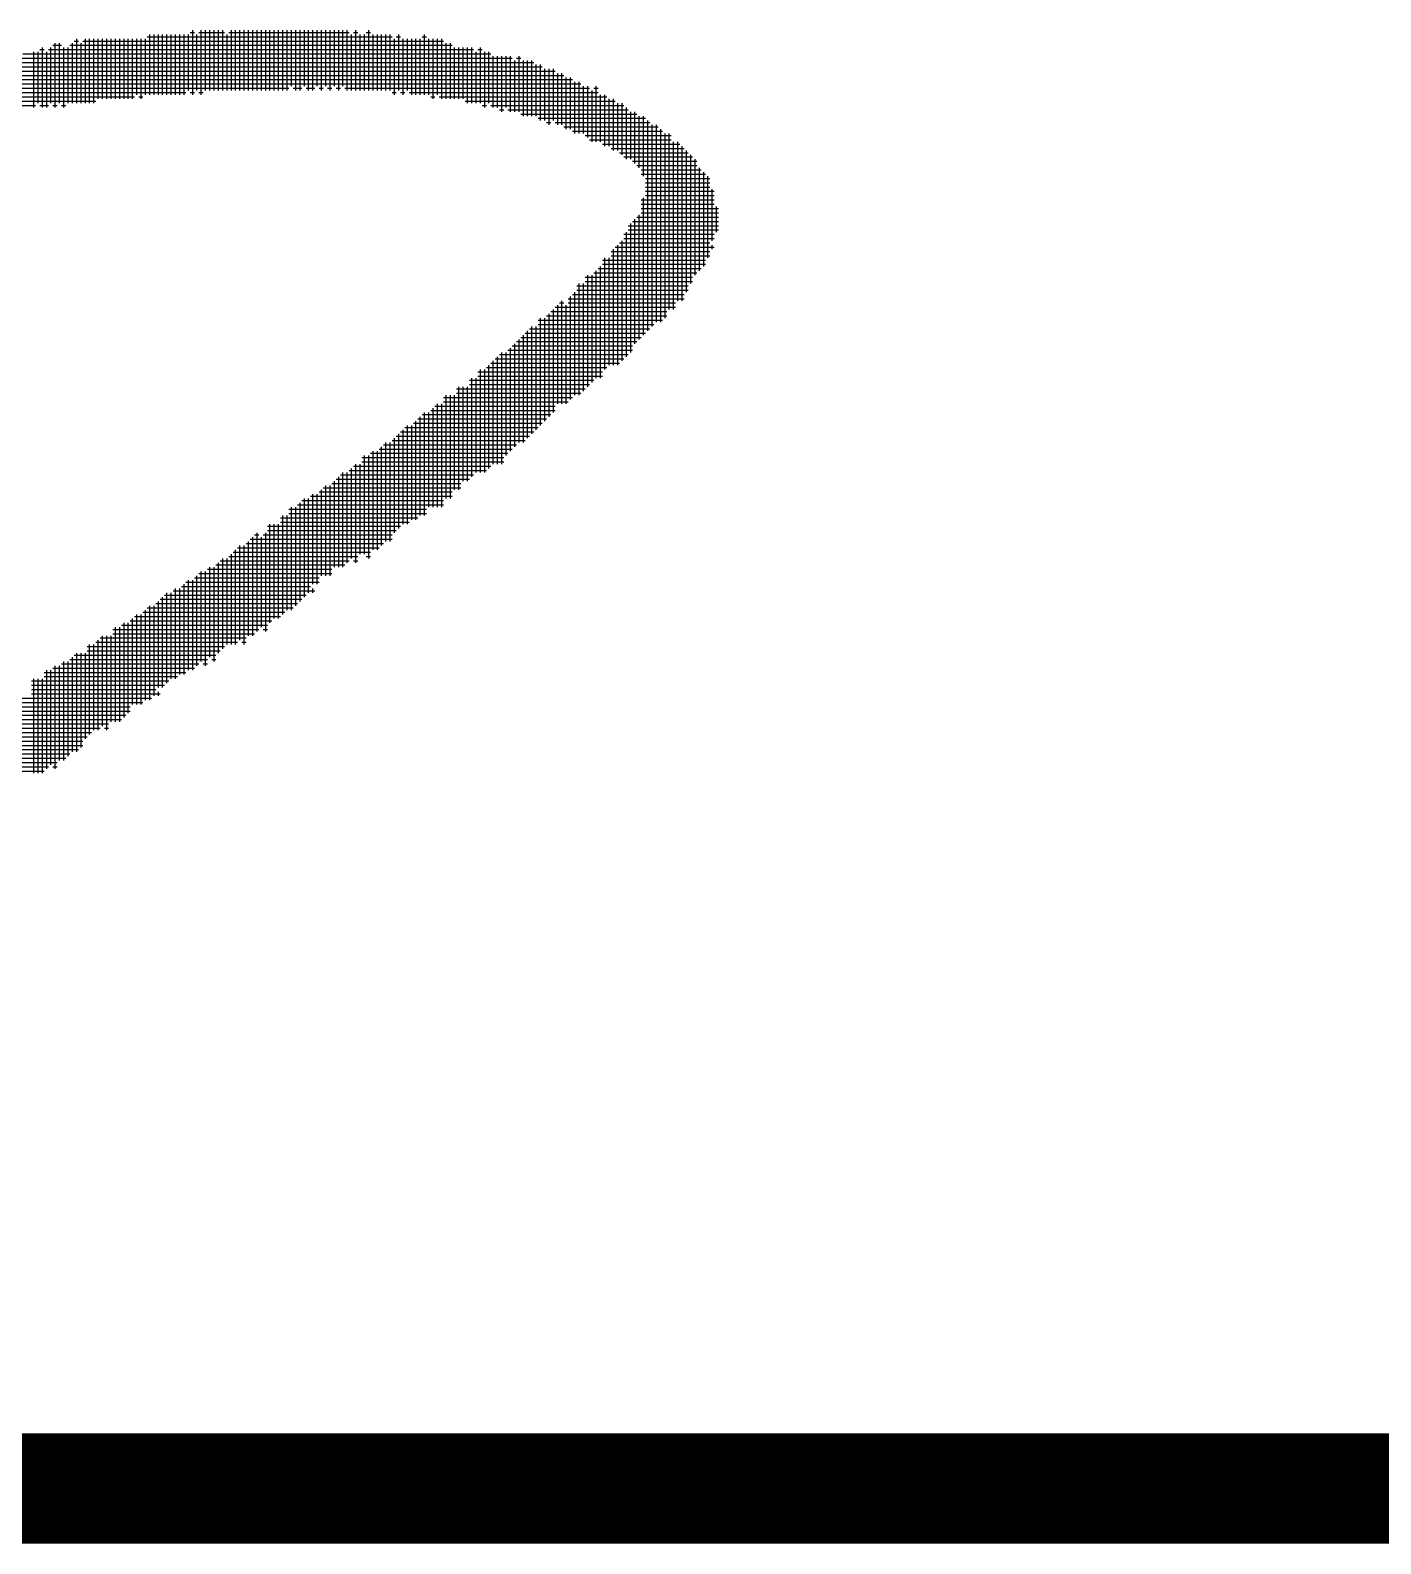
# Model space of a CAD drawing. Header units: feet. Extents: x 778950 to 1031250, y -253464 to -75264.
# Drawn here: x 951199 to 951933, y -245694 to -244871 of the extents above; entities that cross this region are included whole.
import ezdxf
from ezdxf.enums import TextEntityAlignment as Align

# ---------------------------------------------------------------- set-up
doc = ezdxf.new("R2010")
doc.units = ezdxf.units.FT
doc.header["$LTSCALE"] = 3000
doc.header["$MEASUREMENT"] = 0
for name, color, linetype in [('CX-BORD-LIN1', 4, 'CONTINUOUS'), ('CX-BORD-LIN2', 3, 'CONTINUOUS'), ('CX-BORD-TEX2', 7, 'CONTINUOUS'), ('CX-BORD-TEX3', 6, 'CONTINUOUS'), ('CX-MISC', 2, 'CONTINUOUS')]:
    doc.layers.add(name, color=color, linetype=linetype)
doc.styles.add('TB_TEXT', font='')
doc.styles.add('TB_WBTXT', font='')
doc.styles.add('TB_WMTXT', font='')
doc.styles.get('TB_TEXT').set_extended_font_data('Dotum')
doc.styles.get('TB_WBTXT').set_extended_font_data('Dotum')
doc.styles.get('TB_WMTXT').set_extended_font_data('Dotum')

# ---------------------------------------------------------------- blocks, each defined once
blk = doc.blocks.new('CXBLKA1-KHCA')
at = {"layer": 'CX-BORD-LIN1', "const_width": 0.2}
blk.add_lwpolyline([(558, 6), (270, 6)], dxfattribs=at)
at = {"layer": 'CX-BORD-LIN1', "style": 'TB_TEXT'}
for tag, p in [('TR_RCON5', (342.3033, 33)), ('TR_RCON4', (342.3033, 27)), ('TR_RCON3', (342.3033, 21)), ('TR_RCON2', (342.3033, 15)), ('TR_RCON1', (342.3033, 9))]:
    blk.add_attdef(tag, text='', height=3.5, dxfattribs=at).set_placement(p, align=Align.MIDDLE_LEFT)
for tag, height, p in [('TR_DGN5', 3.5, (451.1185, 33)), ('TR_CHK5', 3.5, (491.1185, 33)), ('TR_RDAT5', 3.5, (317.5, 33)), ('TR_APP5', 3.5, (531.1185, 33)), ('TR_RNUM5', 3, (285.1051, 32.6366)), ('TR_DGN4', 3.5, (451.1185, 27)), ('TR_CHK4', 3.5, (491.1185, 27)), ('TR_RDAT4', 3.5, (317.5, 27)), ('TR_APP4', 3.5, (531.1185, 27)), ('TR_RNUM4', 3, (285.1051, 26.6366)), ('TR_RDAT3', 3.5, (317.5, 21)), ('TR_DGN3', 3.5, (451.1185, 21)), ('TR_CHK3', 3.5, (491.1185, 21)), ('TR_APP3', 3.5, (531.1185, 21)), ('TR_RNUM3', 3, (285.1051, 20.6366)), ('TR_RDAT2', 3.5, (317.5, 15)), ('TR_DGN2', 3.5, (451.1185, 15)), ('TR_CHK2', 3.5, (491.1185, 15)), ('TR_APP2', 3.5, (531.1185, 15)), ('TR_RNUM2', 3, (285.1051, 14.6366)), ('TR_DGN1', 3.5, (451.1185, 9)), ('TR_CHK1', 3.5, (491.1185, 9)), ('TR_RDAT1', 3.5, (317.5, 9)), ('TR_APP1', 3.5, (531.1185, 9)), ('TR_RNUM1', 3, (285.1051, 8.6366))]:
    blk.add_attdef(tag, text='', height=height, dxfattribs=at).set_placement(p, align=Align.MIDDLE_CENTER)
at = {"layer": 'CX-BORD-LIN2', "style": 'TB_TEXT'}
blk.add_attdef('TD_VERSION', text='', height=3, rotation=90, dxfattribs=at).set_placement((800.5, 48.0149), align=Align.MIDDLE_CENTER)
at = {"layer": 'CX-BORD-TEX2', "style": 'TB_WMTXT'}
for tag, height, p in [('TB_CNAME', 5, (15.3448, 531.8324)), ('TB_CSCOP', 4, (16.6346, 523.8324))]:
    blk.add_attdef(tag, text='', height=height, dxfattribs=at).set_placement(p, align=Align.BOTTOM_LEFT)
at = {"layer": 'CX-BORD-TEX2', "style": 'TB_WBTXT'}
for tag, height, p in [('TB_MTITIL', 10, (398, 533.3264)), ('TB_STITL', 7, (398, 518.3264))]:
    blk.add_attdef(tag, text='', height=height, dxfattribs=at).set_placement(p, align=Align.MIDDLE_CENTER)
at = {"layer": 'CX-BORD-TEX3', "style": 'TB_TEXT'}
for tag, height, p in [('TD_LNDST', 4.5, (215, 31.5)), ('TD_DSECT', 4.5, (605.5, 31.5)), ('TD_DDIST', 4.5, (654.5, 31.5)), ('TD_DNAME_TOP', 4.5, (755, 27.957)), ('TD_CSECT', 4.5, (605.5, 22.5)), ('TD_CDIST', 4.5, (654.5, 22.5)), ('TD_DNAME_MAIN', 4.5, (755, 21.4731)), ('TD_DNAME_BOT', 3, (755, 15.2489)), ('TD_HSCAL', 4.5, (620.8841, 13.7484)), ('TD_VSCAL', 4.5, (656.8615, 13.7484)), ('TD_CCOMP', 4.5, (215, 13.5927)), ('TD_CSTEP', 4.5, (250.744, 5.125)), ('TD_FIELD', 4.5, (180, 5.125)), ('TD_DWGNO', 4.5, (755, 5.0017)), ('TD_DWGCODE', 4.5, (637, 4.7908))]:
    blk.add_attdef(tag, text='', height=height, dxfattribs=at).set_placement(p, align=Align.MIDDLE_CENTER)
for tag, height, width, p in [('TD_DCOMP', 4.5, 0.95, (215, 22.5875)), ('TD_CNAME', 5, 0.78, (65, 7.5956))]:
    blk.add_attdef(tag, text='', height=height, dxfattribs=dict(at, width=width)).set_placement(p, align=Align.MIDDLE_CENTER)

msp = doc.modelspace()

# ---------------------------------------------------------------- linework, layer by layer
at = {"layer": 'CX-MISC'}
for p, q in [((951263.82, -244873.78), (951263.82, -244906.44)), ((951266.15, -244873.78), (951266.15, -244906.44)), ((951268.49, -244873.78), (951268.49, -244906.44)), ((951270.82, -244873.78), (951270.82, -244906.44)), ((951273.15, -244873.78), (951273.15, -244906.44)), ((951275.49, -244873.78), (951275.49, -244906.44)), ((951277.82, -244873.78), (951277.82, -244906.44)), ((951280.15, -244873.78), (951280.15, -244906.44)), ((951282.48, -244873.78), (951282.48, -244906.44)), ((951284.82, -244873.78), (951284.82, -244904.11)), ((951285.98, -244872.61), (951288.32, -244872.61)), ((951287.15, -244871.45), (951287.15, -244906.44)), ((951289.48, -244873.78), (951289.48, -244904.11)), ((951290.65, -244872.61), (951304.65, -244872.61)), ((951291.82, -244871.45), (951291.82, -244906.44)), ((951294.15, -244871.45), (951294.15, -244904.11)), ((951296.48, -244871.45), (951296.48, -244904.11)), ((951298.81, -244871.45), (951298.81, -244904.11)), ((951301.15, -244871.45), (951301.15, -244904.11)), ((951303.48, -244871.45), (951303.48, -244904.11)), ((951305.81, -244873.78), (951305.81, -244904.11)), ((951306.98, -244872.61), (951372.3, -244872.61)), ((951308.15, -244871.45), (951308.15, -244904.11)), ((951310.48, -244871.45), (951310.48, -244904.11)), ((951312.81, -244871.45), (951312.81, -244904.11)), ((951315.14, -244871.45), (951315.14, -244904.11)), ((951317.48, -244871.45), (951317.48, -244904.11)), ((951319.81, -244871.45), (951319.81, -244904.11)), ((951322.14, -244871.45), (951322.14, -244904.11)), ((951324.47, -244871.45), (951324.47, -244904.11)), ((951326.81, -244871.45), (951326.81, -244904.11)), ((951329.14, -244871.45), (951329.14, -244904.11)), ((951331.47, -244871.45), (951331.47, -244904.11)), ((951333.81, -244871.45), (951333.81, -244904.11)), ((951336.14, -244871.45), (951336.14, -244904.11)), ((951338.47, -244871.45), (951338.47, -244904.11)), ((951340.8, -244871.45), (951340.8, -244901.77)), ((951343.14, -244871.45), (951343.14, -244904.11)), ((951345.47, -244871.45), (951345.47, -244904.11)), ((951347.8, -244871.45), (951347.8, -244901.77)), ((951350.14, -244871.45), (951350.14, -244904.11)), ((951352.47, -244871.45), (951352.47, -244904.11)), ((951354.8, -244871.45), (951354.8, -244901.77)), ((951357.13, -244871.45), (951357.13, -244904.11)), ((951359.47, -244871.45), (951359.47, -244901.77)), ((951361.8, -244871.45), (951361.8, -244904.11)), ((951364.13, -244871.45), (951364.13, -244901.77)), ((951366.47, -244871.45), (951366.47, -244904.11)), ((951368.8, -244871.45), (951368.8, -244901.77)), ((951371.13, -244871.45), (951371.13, -244904.11)), ((951373.46, -244873.78), (951373.46, -244904.11)), ((951374.63, -244872.61), (951376.96, -244872.61)), ((951375.8, -244871.45), (951375.8, -244904.11)), ((951378.13, -244873.78), (951378.13, -244904.11)), ((951380.46, -244873.78), (951380.46, -244904.11)), ((951381.63, -244872.61), (951383.96, -244872.61)), ((951382.79, -244871.45), (951382.79, -244904.11)), ((951385.13, -244873.78), (951385.13, -244904.11)), ((951387.46, -244873.78), (951387.46, -244904.11)), ((951389.79, -244873.78), (951389.79, -244904.11)), ((951392.13, -244873.78), (951392.13, -244904.11)), ((951394.46, -244873.78), (951394.46, -244904.11)), ((951399.12, -244873.78), (951399.12, -244904.11)), ((951413.12, -244873.78), (951413.12, -244906.44)), ((951204.34, -244881.94), (951206.67, -244881.94)), ((951205.5, -244880.78), (951205.5, -244913.44)), ((951209, -244881.94), (951439.95, -244881.94)), ((951210.17, -244880.78), (951210.17, -244911.1)), ((951211.33, -244879.61), (951216, -244879.61)), ((951212.5, -244878.45), (951212.5, -244913.44)), ((951214.83, -244878.45), (951214.83, -244911.1)), ((951217.17, -244880.78), (951217.17, -244913.44)), ((951219.5, -244880.78), (951219.5, -244911.1)), ((951220.67, -244879.61), (951428.28, -244879.61)), ((951221.83, -244878.45), (951221.83, -244911.1)), ((951223, -244877.28), (951225.33, -244877.28)), ((951224.16, -244876.11), (951224.16, -244911.1)), ((951226.5, -244878.45), (951226.5, -244911.1)), ((951227.66, -244877.28), (951423.62, -244877.28)), ((951228.83, -244876.11), (951228.83, -244911.1)), ((951231.16, -244876.11), (951231.16, -244911.1)), ((951233.5, -244876.11), (951233.5, -244911.1)), ((951235.83, -244876.11), (951235.83, -244908.77)), ((951238.16, -244876.11), (951238.16, -244908.77)), ((951240.49, -244876.11), (951240.49, -244908.77)), ((951242.83, -244876.11), (951242.83, -244908.77)), ((951245.16, -244876.11), (951245.16, -244908.77)), ((951247.49, -244876.11), (951247.49, -244908.77)), ((951249.83, -244876.11), (951249.83, -244908.77)), ((951252.16, -244876.11), (951252.16, -244908.77)), ((951254.49, -244876.11), (951254.49, -244908.77)), ((951256.82, -244876.11), (951256.82, -244906.44)), ((951259.16, -244876.11), (951259.16, -244908.77)), ((951261.49, -244876.11), (951261.49, -244906.44)), ((951262.66, -244874.95), (951395.63, -244874.95)), ((951396.79, -244876.11), (951396.79, -244906.44)), ((951397.96, -244874.95), (951400.29, -244874.95)), ((951401.46, -244876.11), (951401.46, -244906.44)), ((951403.79, -244876.11), (951403.79, -244904.11)), ((951406.12, -244876.11), (951406.12, -244906.44)), ((951408.46, -244876.11), (951408.46, -244906.44)), ((951410.79, -244876.11), (951410.79, -244906.44)), ((951411.95, -244874.95), (951414.29, -244874.95)), ((951415.45, -244876.11), (951415.45, -244906.44)), ((951417.79, -244876.11), (951417.79, -244908.77)), ((951420.12, -244876.11), (951420.12, -244906.44)), ((951422.45, -244876.11), (951422.45, -244908.77)), ((951424.79, -244878.45), (951424.79, -244908.77)), ((951427.12, -244878.45), (951427.12, -244908.77)), ((951429.45, -244880.78), (951429.45, -244908.77)), ((951431.78, -244880.78), (951431.78, -244908.77)), ((951434.12, -244880.78), (951434.12, -244908.77)), ((951436.45, -244880.78), (951436.45, -244911.1)), ((951438.78, -244880.78), (951438.78, -244911.1)), ((951442.28, -244881.94), (951444.61, -244881.94)), ((951443.45, -244880.78), (951443.45, -244911.1)), ((951143.68, -244888.94), (951472.61, -244888.94)), ((951157.68, -244886.61), (951460.94, -244886.61)), ((951195, -244884.28), (951449.28, -244884.28)), ((951200.84, -244883.11), (951200.84, -244913.44)), ((951203.17, -244883.11), (951203.17, -244911.1)), ((951207.83, -244883.11), (951207.83, -244913.44)), ((951441.11, -244883.11), (951441.11, -244911.1)), ((951445.78, -244883.11), (951445.78, -244913.44)), ((951448.11, -244883.11), (951448.11, -244911.1)), ((951450.45, -244885.44), (951450.45, -244913.44)), ((951452.78, -244885.44), (951452.78, -244913.44)), ((951455.11, -244885.44), (951455.11, -244915.77)), ((951457.44, -244885.44), (951457.44, -244913.44)), ((951459.78, -244885.44), (951459.78, -244915.77)), ((951462.11, -244887.78), (951462.11, -244915.77)), ((951463.28, -244886.61), (951465.61, -244886.61)), ((951464.44, -244885.44), (951464.44, -244915.77)), ((951466.78, -244887.78), (951466.78, -244918.1)), ((951469.11, -244887.78), (951469.11, -244918.1)), ((951471.44, -244887.78), (951471.44, -244918.1)), ((951473.77, -244890.11), (951473.77, -244918.1)), ((951476.11, -244890.11), (951476.11, -244920.44)), ((951099.36, -244898.27), (951493.6, -244898.27)), ((951106.36, -244895.94), (951488.94, -244895.94)), ((951115.69, -244893.61), (951484.27, -244893.61)), ((951132.02, -244891.28), (951477.27, -244891.28)), ((951478.44, -244892.44), (951478.44, -244920.44)), ((951480.77, -244892.44), (951480.77, -244922.77)), ((951483.11, -244892.44), (951483.11, -244920.44)), ((951485.44, -244894.77), (951485.44, -244922.77)), ((951487.77, -244894.77), (951487.77, -244922.77)), ((951490.1, -244897.11), (951490.1, -244925.1)), ((951492.44, -244897.11), (951492.44, -244925.1)), ((951071.37, -244902.94), (951339.64, -244902.94)), ((951071.37, -244905.27), (951283.65, -244905.27)), ((951080.7, -244900.61), (951498.27, -244900.61)), ((951285.98, -244905.27), (951288.32, -244905.27)), ((951290.65, -244905.27), (951292.98, -244905.27)), ((951341.97, -244902.94), (951346.64, -244902.94)), ((951348.97, -244902.94), (951353.63, -244902.94)), ((951355.97, -244902.94), (951358.3, -244902.94)), ((951360.63, -244902.94), (951362.97, -244902.94)), ((951365.3, -244902.94), (951367.63, -244902.94)), ((951369.96, -244902.94), (951502.93, -244902.94)), ((951395.63, -244905.27), (951397.96, -244905.27)), ((951400.29, -244905.27), (951402.62, -244905.27)), ((951404.96, -244905.27), (951507.6, -244905.27)), ((951494.77, -244899.44), (951494.77, -244927.43)), ((951497.1, -244899.44), (951497.1, -244927.43)), ((951499.43, -244901.77), (951499.43, -244927.43)), ((951501.77, -244901.77), (951501.77, -244929.77)), ((951504.1, -244904.11), (951504.1, -244932.1)), ((951505.27, -244902.94), (951507.6, -244902.94)), ((951506.43, -244901.77), (951506.43, -244932.1)), ((951508.77, -244906.44), (951508.77, -244932.1)), ((951511.1, -244906.44), (951511.1, -244934.43)), ((951034.04, -244912.27), (951202, -244912.27)), ((951045.71, -244909.94), (951234.66, -244909.94)), ((951059.7, -244907.61), (951255.66, -244907.61)), ((951204.34, -244912.27), (951209, -244912.27)), ((951211.33, -244912.27), (951213.67, -244912.27)), ((951216, -244912.27), (951218.33, -244912.27)), ((951257.99, -244907.61), (951260.32, -244907.61)), ((951416.62, -244907.61), (951418.95, -244907.61)), ((951421.29, -244907.61), (951512.27, -244907.61)), ((951435.28, -244909.94), (951516.93, -244909.94)), ((951444.61, -244912.27), (951446.95, -244912.27)), ((951449.28, -244912.27), (951521.6, -244912.27)), ((951453.95, -244914.6), (951456.28, -244914.6)), ((951458.61, -244914.6), (951523.93, -244914.6)), ((951513.43, -244908.77), (951513.43, -244934.43)), ((951515.76, -244908.77), (951515.76, -244936.77)), ((951518.1, -244911.1), (951518.1, -244936.77)), ((951520.43, -244911.1), (951520.43, -244939.1)), ((951522.76, -244913.44), (951522.76, -244941.43)), ((951465.61, -244916.94), (951528.59, -244916.94)), ((951474.94, -244919.27), (951533.26, -244919.27)), ((951479.61, -244921.6), (951481.94, -244921.6)), ((951484.27, -244921.6), (951535.59, -244921.6)), ((951525.1, -244915.77), (951525.1, -244941.43)), ((951527.43, -244915.77), (951527.43, -244943.76)), ((951529.76, -244918.1), (951529.76, -244946.1)), ((951532.09, -244918.1), (951532.09, -244950.76)), ((951534.43, -244920.44), (951534.43, -245034.74)), ((951536.76, -244922.77), (951536.76, -245032.41)), ((951539.09, -244922.77), (951539.09, -245030.08)), ((951488.94, -244923.93), (951540.26, -244923.93)), ((951493.6, -244926.27), (951542.59, -244926.27)), ((951500.6, -244928.6), (951547.26, -244928.6)), ((951502.93, -244930.93), (951547.26, -244930.93)), ((951541.43, -244925.1), (951541.43, -245030.08)), ((951543.76, -244927.43), (951543.76, -245027.74)), ((951546.09, -244927.43), (951546.09, -245023.08)), ((951509.93, -244933.27), (951551.92, -244933.27)), ((951514.6, -244935.6), (951554.26, -244935.6)), ((951519.26, -244937.93), (951556.59, -244937.93)), ((951548.42, -244932.1), (951548.42, -245023.08)), ((951550.76, -244932.1), (951550.76, -245018.41)), ((951553.09, -244934.43), (951553.09, -245018.41)), ((951555.42, -244936.77), (951555.42, -245013.75)), ((951557.75, -244939.1), (951557.75, -245009.08)), ((951521.6, -244940.26), (951558.92, -244940.26)), ((951526.26, -244942.6), (951561.25, -244942.6)), ((951528.59, -244944.93), (951561.25, -244944.93)), ((951530.93, -244947.26), (951563.59, -244947.26)), ((951560.09, -244941.43), (951560.09, -245004.42)), ((951562.42, -244946.1), (951562.42, -245002.08)), ((951530.93, -244949.6), (951565.92, -244949.6)), ((951533.26, -244951.93), (951568.25, -244951.93)), ((951533.26, -244954.26), (951568.25, -244954.26)), ((951564.75, -244948.43), (951564.75, -244999.75)), ((951567.09, -244950.76), (951567.09, -244995.09)), ((951530.93, -244963.59), (951570.59, -244963.59)), ((951532.09, -244962.43), (951532.09, -245037.08)), ((951533.26, -244956.59), (951568.25, -244956.59)), ((951533.26, -244958.93), (951570.59, -244958.93)), ((951533.26, -244961.26), (951570.59, -244961.26)), ((951569.42, -244957.76), (951569.42, -244985.75)), ((951529.76, -244971.76), (951529.76, -245039.41)), ((951530.93, -244965.93), (951570.59, -244965.93)), ((951530.93, -244968.26), (951572.92, -244968.26)), ((951530.93, -244970.59), (951572.92, -244970.59)), ((951571.75, -244967.09), (951571.75, -244981.09)), ((951523.93, -244977.59), (951572.92, -244977.59)), ((951523.93, -244979.92), (951572.92, -244979.92)), ((951525.1, -244976.42), (951525.1, -245046.41)), ((951526.26, -244975.26), (951572.92, -244975.26)), ((951527.43, -244974.09), (951527.43, -245041.74)), ((951528.59, -244972.92), (951572.92, -244972.92)), ((951516.93, -244989.25), (951570.59, -244989.25)), ((951518.1, -244988.09), (951518.1, -245053.41)), ((951519.26, -244986.92), (951568.25, -244986.92)), ((951520.43, -244985.75), (951520.43, -245051.07)), ((951521.6, -244982.25), (951570.59, -244982.25)), ((951521.6, -244984.59), (951570.59, -244984.59)), ((951522.76, -244981.09), (951522.76, -245048.74)), ((951569.42, -244988.09), (951569.42, -244990.42)), ((951509.93, -244996.25), (951565.92, -244996.25)), ((951511.1, -244995.09), (951511.1, -245055.74)), ((951513.43, -244995.09), (951513.43, -245053.41)), ((951514.6, -244991.59), (951568.25, -244991.59)), ((951514.6, -244993.92), (951568.25, -244993.92)), ((951515.76, -244990.42), (951515.76, -245053.41)), ((951500.6, -245005.58), (951558.92, -245005.58)), ((951501.77, -245004.42), (951501.77, -245065.07)), ((951504.1, -245004.42), (951504.1, -245062.74)), ((951505.27, -245003.25), (951561.25, -245003.25)), ((951506.43, -245002.08), (951506.43, -245060.4)), ((951507.6, -245000.92), (951563.59, -245000.92)), ((951508.77, -244999.75), (951508.77, -245060.4)), ((951509.93, -244998.58), (951565.92, -244998.58)), ((951494.77, -245013.75), (951494.77, -245069.73)), ((951495.94, -245010.25), (951556.59, -245010.25)), ((951495.94, -245012.58), (951556.59, -245012.58)), ((951497.1, -245009.08), (951497.1, -245069.73)), ((951499.43, -245009.08), (951499.43, -245067.4)), ((951500.6, -245007.92), (951558.92, -245007.92)), ((951484.27, -245021.91), (951549.59, -245021.91)), ((951485.44, -245020.75), (951485.44, -245074.4)), ((951486.6, -245019.58), (951488.94, -245019.58)), ((951487.77, -245018.41), (951487.77, -245074.4)), ((951490.1, -245020.75), (951490.1, -245074.4)), ((951491.27, -245017.25), (951554.26, -245017.25)), ((951491.27, -245019.58), (951549.59, -245019.58)), ((951492.44, -245016.08), (951492.44, -245072.07)), ((951493.6, -245014.91), (951554.26, -245014.91)), ((951474.94, -245028.91), (951542.59, -245028.91)), ((951476.11, -245027.74), (951476.11, -245086.06)), ((951478.44, -245027.74), (951478.44, -245083.73)), ((951479.61, -245026.58), (951544.92, -245026.58)), ((951480.77, -245025.41), (951480.77, -245081.4)), ((951481.94, -245024.25), (951544.92, -245024.25)), ((951483.11, -245023.08), (951483.11, -245079.07)), ((951465.61, -245038.24), (951530.93, -245038.24)), ((951466.78, -245037.08), (951466.78, -245095.4)), ((951467.94, -245035.91), (951533.26, -245035.91)), ((951469.11, -245034.74), (951469.11, -245093.06)), ((951470.27, -245033.58), (951535.59, -245033.58)), ((951471.44, -245032.41), (951471.44, -245090.73)), ((951473.77, -245032.41), (951473.77, -245088.4)), ((951474.94, -245031.24), (951537.93, -245031.24)), ((951455.11, -245046.41), (951455.11, -245107.06)), ((951457.44, -245046.41), (951457.44, -245102.39)), ((951458.61, -245045.24), (951526.26, -245045.24)), ((951459.78, -245044.07), (951459.78, -245100.06)), ((951460.94, -245042.91), (951526.26, -245042.91)), ((951462.11, -245041.74), (951462.11, -245097.73)), ((951463.28, -245040.57), (951528.59, -245040.57)), ((951464.44, -245039.41), (951464.44, -245095.4)), ((951446.95, -245054.57), (951512.27, -245054.57)), ((951448.11, -245053.41), (951448.11, -245109.39)), ((951449.28, -245052.24), (951519.26, -245052.24)), ((951450.45, -245051.07), (951450.45, -245107.06)), ((951451.61, -245049.91), (951521.6, -245049.91)), ((951452.78, -245048.74), (951452.78, -245107.06)), ((951453.95, -245047.57), (951523.93, -245047.57)), ((951437.62, -245061.57), (951505.27, -245061.57)), ((951438.78, -245060.4), (951438.78, -245114.06)), ((951441.11, -245060.4), (951441.11, -245111.73)), ((951442.28, -245056.9), (951509.93, -245056.9)), ((951442.28, -245059.24), (951509.93, -245059.24)), ((951443.45, -245055.74), (951443.45, -245111.73)), ((951445.78, -245055.74), (951445.78, -245111.73)), ((951423.62, -245070.9), (951493.6, -245070.9)), ((951424.79, -245069.73), (951424.79, -245125.72)), ((951427.12, -245069.73), (951427.12, -245125.72)), ((951429.45, -245069.73), (951429.45, -245121.06)), ((951430.62, -245066.24), (951500.6, -245066.24)), ((951430.62, -245068.57), (951498.27, -245068.57)), ((951431.78, -245065.07), (951431.78, -245121.06)), ((951434.12, -245065.07), (951434.12, -245116.39)), ((951436.45, -245065.07), (951436.45, -245116.39)), ((951437.62, -245063.9), (951502.93, -245063.9)), ((951413.12, -245079.07), (951413.12, -245135.05)), ((951415.45, -245079.07), (951415.45, -245130.39)), ((951416.62, -245077.9), (951484.27, -245077.9)), ((951417.79, -245076.73), (951417.79, -245130.39)), ((951418.95, -245075.57), (951484.27, -245075.57)), ((951420.12, -245074.4), (951420.12, -245130.39)), ((951422.45, -245074.4), (951422.45, -245130.39)), ((951423.62, -245073.23), (951491.27, -245073.23)), ((951402.62, -245087.23), (951474.94, -245087.23)), ((951403.79, -245086.06), (951403.79, -245139.72)), ((951406.12, -245086.06), (951406.12, -245137.39)), ((951407.29, -245084.9), (951477.27, -245084.9)), ((951408.46, -245083.73), (951408.46, -245137.39)), ((951409.62, -245082.57), (951479.61, -245082.57)), ((951410.79, -245081.4), (951410.79, -245135.05)), ((951411.95, -245080.23), (951481.94, -245080.23)), ((951392.13, -245095.4), (951392.13, -245149.05)), ((951394.46, -245095.4), (951394.46, -245149.05)), ((951395.63, -245094.23), (951467.94, -245094.23)), ((951396.79, -245093.06), (951396.79, -245144.38)), ((951397.96, -245091.9), (951470.27, -245091.9)), ((951399.12, -245090.73), (951399.12, -245142.05)), ((951400.29, -245089.56), (951472.61, -245089.56)), ((951401.46, -245088.4), (951401.46, -245139.72)), ((951379.3, -245103.56), (951456.28, -245103.56)), ((951380.46, -245102.39), (951380.46, -245156.05)), ((951382.79, -245102.39), (951382.79, -245158.38)), ((951383.96, -245101.23), (951458.61, -245101.23)), ((951385.13, -245100.06), (951385.13, -245153.72)), ((951387.46, -245100.06), (951387.46, -245153.72)), ((951388.63, -245098.89), (951460.94, -245098.89)), ((951389.79, -245097.73), (951389.79, -245151.38)), ((951390.96, -245096.56), (951463.28, -245096.56)), ((951368.8, -245111.73), (951368.8, -245163.05)), ((951371.13, -245111.73), (951371.13, -245160.71)), ((951372.3, -245110.56), (951446.95, -245110.56)), ((951373.46, -245109.39), (951373.46, -245158.38)), ((951374.63, -245108.23), (951449.28, -245108.23)), ((951375.8, -245107.06), (951375.8, -245160.71)), ((951378.13, -245107.06), (951378.13, -245156.05)), ((951379.3, -245105.89), (951456.28, -245105.89)), ((951358.3, -245119.89), (951432.95, -245119.89)), ((951359.47, -245118.72), (951359.47, -245167.71)), ((951361.8, -245118.72), (951361.8, -245167.71)), ((951362.97, -245117.56), (951432.95, -245117.56)), ((951364.13, -245116.39), (951364.13, -245163.05)), ((951365.3, -245115.22), (951437.62, -245115.22)), ((951366.47, -245114.06), (951366.47, -245163.05)), ((951367.63, -245112.89), (951439.95, -245112.89)), ((951345.47, -245128.05), (951345.47, -245181.71)), ((951346.64, -245126.89), (951423.62, -245126.89)), ((951347.8, -245125.72), (951347.8, -245179.38)), ((951350.14, -245125.72), (951350.14, -245177.04)), ((951351.3, -245124.56), (951428.28, -245124.56)), ((951352.47, -245123.39), (951352.47, -245172.38)), ((951354.8, -245123.39), (951354.8, -245172.38)), ((951355.97, -245122.22), (951428.28, -245122.22)), ((951357.13, -245121.06), (951357.13, -245167.71)), ((951334.97, -245136.22), (951409.62, -245136.22)), ((951336.14, -245135.05), (951336.14, -245188.71)), ((951338.47, -245135.05), (951338.47, -245186.37)), ((951339.64, -245131.55), (951414.29, -245131.55)), ((951339.64, -245133.89), (951414.29, -245133.89)), ((951340.8, -245130.39), (951340.8, -245186.37)), ((951343.14, -245130.39), (951343.14, -245184.04)), ((951344.3, -245129.22), (951423.62, -245129.22)), ((951322.14, -245144.38), (951322.14, -245198.04)), ((951326.81, -245144.38), (951326.81, -245198.04)), ((951327.97, -245140.89), (951400.29, -245140.89)), ((951327.97, -245143.22), (951397.96, -245143.22)), ((951329.14, -245139.72), (951329.14, -245193.37)), ((951331.47, -245139.72), (951331.47, -245191.04)), ((951333.81, -245139.72), (951333.81, -245191.04)), ((951334.97, -245138.55), (951404.96, -245138.55)), ((951311.64, -245152.55), (951388.63, -245152.55)), ((951312.81, -245151.38), (951312.81, -245202.7)), ((951315.14, -245151.38), (951315.14, -245205.04)), ((951316.31, -245150.22), (951390.96, -245150.22)), ((951317.48, -245149.05), (951317.48, -245200.37)), ((951318.64, -245147.88), (951395.63, -245147.88)), ((951319.81, -245146.72), (951319.81, -245200.37)), ((951320.98, -245145.55), (951323.31, -245145.55)), ((951324.47, -245146.72), (951324.47, -245195.71)), ((951325.64, -245145.55), (951395.63, -245145.55)), ((951299.98, -245161.88), (951369.96, -245161.88)), ((951301.15, -245160.71), (951301.15, -245209.7)), ((951302.31, -245159.55), (951372.3, -245159.55)), ((951303.48, -245158.38), (951303.48, -245207.37)), ((951305.81, -245158.38), (951305.81, -245205.04)), ((951306.98, -245157.21), (951376.96, -245157.21)), ((951308.15, -245156.05), (951308.15, -245205.04)), ((951309.31, -245154.88), (951383.96, -245154.88)), ((951310.48, -245153.72), (951310.48, -245205.04)), ((951374.63, -245159.55), (951376.96, -245159.55)), ((951381.63, -245157.21), (951383.96, -245157.21)), ((951284.82, -245170.05), (951284.82, -245219.03)), ((951287.15, -245170.05), (951287.15, -245219.03)), ((951288.32, -245168.88), (951355.97, -245168.88)), ((951289.48, -245167.71), (951289.48, -245216.7)), ((951290.65, -245166.55), (951362.97, -245166.55)), ((951291.82, -245165.38), (951291.82, -245214.37)), ((951294.15, -245165.38), (951294.15, -245216.7)), ((951295.31, -245164.21), (951362.97, -245164.21)), ((951296.48, -245163.05), (951296.48, -245212.04)), ((951298.81, -245163.05), (951298.81, -245214.37)), ((951271.99, -245178.21), (951348.97, -245178.21)), ((951273.15, -245177.04), (951273.15, -245226.03)), ((951275.49, -245177.04), (951275.49, -245223.7)), ((951276.65, -245175.88), (951353.63, -245175.88)), ((951277.82, -245174.71), (951277.82, -245223.7)), ((951280.15, -245174.71), (951280.15, -245221.37)), ((951281.32, -245173.54), (951351.3, -245173.54)), ((951282.48, -245172.38), (951282.48, -245221.37)), ((951283.65, -245171.21), (951355.97, -245171.21)), ((951352.47, -245174.71), (951352.47, -245177.04)), ((951261.49, -245186.37), (951261.49, -245235.36)), ((951262.66, -245185.21), (951341.97, -245185.21)), ((951263.82, -245184.04), (951263.82, -245235.36)), ((951266.15, -245184.04), (951266.15, -245233.03)), ((951267.32, -245182.88), (951344.3, -245182.88)), ((951268.49, -245181.71), (951268.49, -245228.37)), ((951269.65, -245180.54), (951346.64, -245180.54)), ((951270.82, -245179.38), (951270.82, -245228.37)), ((951248.66, -245194.54), (951327.97, -245194.54)), ((951249.83, -245193.37), (951249.83, -245244.69)), ((951252.16, -245193.37), (951252.16, -245242.36)), ((951253.32, -245192.21), (951330.31, -245192.21)), ((951254.49, -245191.04), (951254.49, -245237.7)), ((951255.66, -245189.87), (951334.97, -245189.87)), ((951256.82, -245188.71), (951256.82, -245237.7)), ((951259.16, -245188.71), (951259.16, -245237.7)), ((951260.32, -245187.54), (951337.31, -245187.54)), ((951235.83, -245202.7), (951235.83, -245251.69)), ((951236.99, -245201.54), (951316.31, -245201.54)), ((951238.16, -245200.37), (951238.16, -245249.36)), ((951240.49, -245200.37), (951240.49, -245251.69)), ((951242.83, -245200.37), (951242.83, -245247.03)), ((951243.99, -245196.87), (951323.31, -245196.87)), ((951243.99, -245199.21), (951320.98, -245199.21)), ((951245.16, -245195.71), (951245.16, -245247.03)), ((951247.49, -245195.71), (951247.49, -245247.03)), ((951325.64, -245196.87), (951327.97, -245196.87)), ((951223, -245210.87), (951299.98, -245210.87)), ((951224.16, -245209.7), (951224.16, -245263.36)), ((951226.5, -245209.7), (951226.5, -245261.02)), ((951228.83, -245209.7), (951228.83, -245256.36)), ((951230, -245206.2), (951304.65, -245206.2)), ((951230, -245208.54), (951302.31, -245208.54)), ((951231.16, -245205.04), (951231.16, -245254.03)), ((951233.5, -245205.04), (951233.5, -245251.69)), ((951234.66, -245203.87), (951311.64, -245203.87)), ((951313.98, -245203.87), (951316.31, -245203.87)), ((951207.83, -245219.03), (951207.83, -245272.69)), ((951210.17, -245219.03), (951210.17, -245270.36)), ((951211.33, -245217.87), (951288.32, -245217.87)), ((951212.5, -245216.7), (951212.5, -245272.69)), ((951214.83, -245216.7), (951214.83, -245268.02)), ((951216, -245215.53), (951290.65, -245215.53)), ((951217.17, -245214.37), (951217.17, -245268.02)), ((951219.5, -245214.37), (951219.5, -245265.69)), ((951220.67, -245213.2), (951295.31, -245213.2)), ((951221.83, -245212.04), (951221.83, -245263.36)), ((951292.98, -245215.53), (951295.31, -245215.53)), ((951297.65, -245213.2), (951299.98, -245213.2)), ((951199.67, -245224.87), (951274.32, -245224.87)), ((951199.67, -245227.2), (951271.99, -245227.2)), ((951200.84, -245223.7), (951200.84, -245275.02)), ((951203.17, -245223.7), (951203.17, -245275.02)), ((951205.5, -245223.7), (951205.5, -245275.02)), ((951206.67, -245220.2), (951283.65, -245220.2)), ((951206.67, -245222.53), (951278.99, -245222.53)), ((951190.34, -245234.2), (951264.99, -245234.2)), ((951199.67, -245229.53), (951267.32, -245229.53)), ((951199.67, -245231.86), (951269.65, -245231.86)), ((951268.49, -245230.7), (951268.49, -245233.03)), ((951171.68, -245243.53), (951250.99, -245243.53)), ((951174.01, -245241.2), (951253.32, -245241.2)), ((951178.67, -245238.86), (951253.32, -245238.86)), ((951183.34, -245236.53), (951260.32, -245236.53)), ((951162.35, -245250.53), (951236.99, -245250.53)), ((951164.68, -245248.19), (951241.66, -245248.19)), ((951167.01, -245245.86), (951248.66, -245245.86)), ((951239.33, -245250.53), (951241.66, -245250.53)), ((951143.68, -245259.86), (951227.66, -245259.86)), ((951150.68, -245257.53), (951227.66, -245257.53)), ((951153.01, -245255.19), (951230, -245255.19)), ((951157.68, -245252.86), (951232.33, -245252.86)), ((951132.02, -245266.86), (951218.33, -245266.86)), ((951139.02, -245262.19), (951225.33, -245262.19)), ((951139.02, -245264.52), (951220.67, -245264.52)), ((951120.35, -245273.85), (951206.67, -245273.85)), ((951122.69, -245271.52), (951209, -245271.52)), ((951127.35, -245269.19), (951213.67, -245269.19)), ((951211.33, -245271.52), (951213.67, -245271.52))]:
    msp.add_line(p, q, dxfattribs=at)

# ---------------------------------------------------------------- block references
at = {"layer": 'CX-BORD-LIN1', "xscale": 300, "yscale": 300, "zscale": 300}
msp.add_blockref('CXBLKA1-KHCA', (786449.79, -247463.5), dxfattribs=at)

doc.saveas('drawing.dxf')
